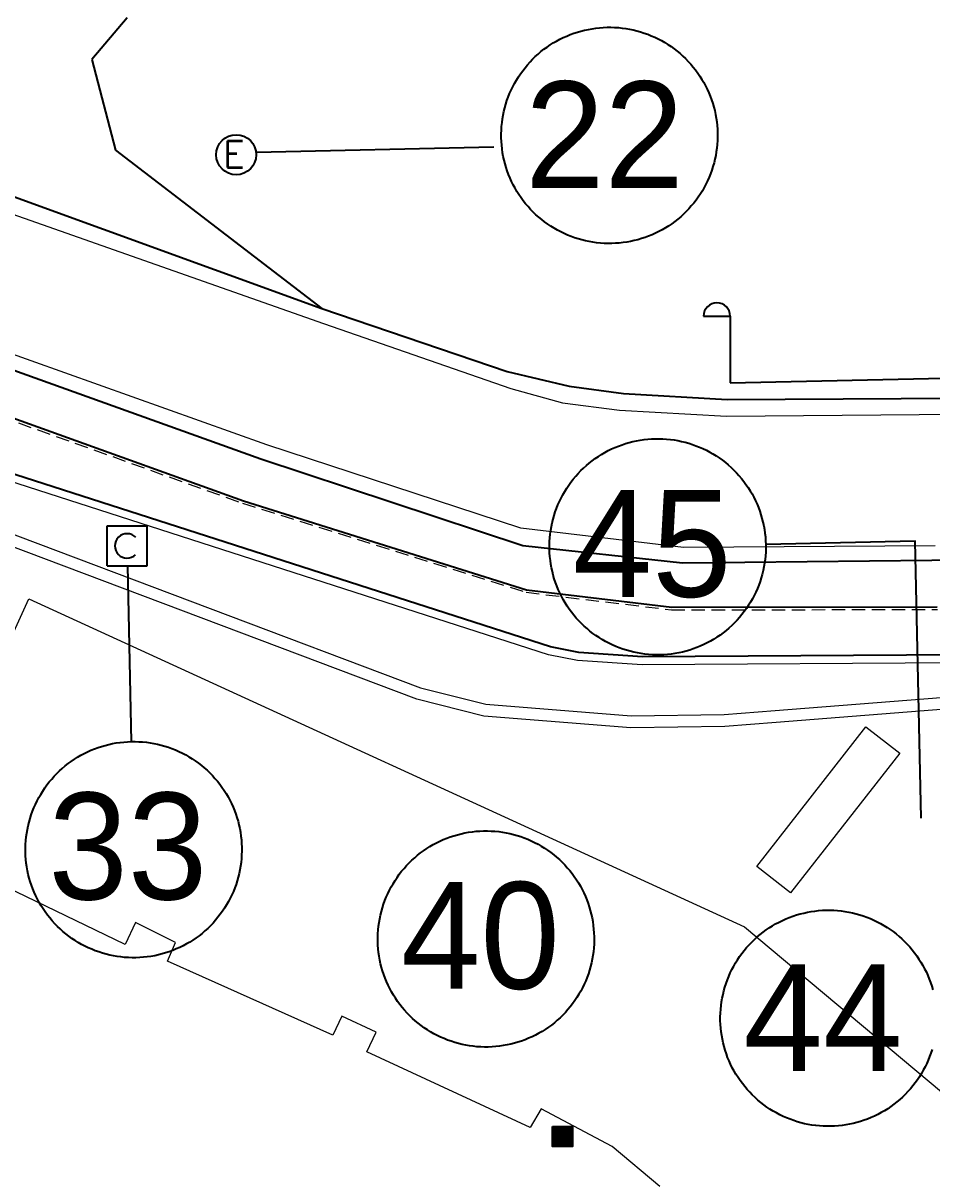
# Model space of a CAD drawing. Extents: x 296690 to 298491, y 586647 to 587790.
# Drawn here: x 296900.72 to 296934.75, y 587669.46 to 587712.84 of the extents above; entities that cross this region are included whole.
import ezdxf
from ezdxf.enums import TextEntityAlignment as Align

# ---------------------------------------------------------------- set-up
doc = ezdxf.new("R2010")
doc.units = 0
doc.header["$MEASUREMENT"] = 0
doc.linetypes.add('DASHED', pattern=[0.75, 0.5, -0.25])
for name, color, linetype in [('_0넘버링', 7, 'Continuous'), ('가로등', 7, 'Continuous'), ('도로_보도블럭', 202, 'Continuous'), ('도로_아스콘', 1, 'Continuous'), ('옹벽_상단', 2, 'ONGBYUCK'), ('전력주', 2, 'Continuous'), ('지형_상단', 7, 'SUNGJEULTO'), ('집수맨홀', 144, 'Continuous'), ('통신맨홀', 3, 'Continuous')]:
    doc.layers.add(name, color=color, linetype=linetype)
for name, color, linetype, lineweight in [('건물', 7, 'Continuous', 20), ('스틸그레이팅', 140, 'Continuous', 18), ('옹벽_하단', 2, 'Continuous', 18), ('환기구', 11, 'Continuous', 18), ('휀스', 3, 'FENCELINE1', 18)]:
    doc.layers.add(name, color=color, linetype=linetype, lineweight=lineweight)
doc.styles.add('GHS', font='simplex.shx', dxfattribs={"bigfont": 'ngsw.shx'})
doc.styles.add('JKS_FONT', font='', dxfattribs={"height": 1.5})
doc.styles.add('sks-ghs', font='romans.shx', dxfattribs={"bigfont": 'ghs.shx'})
doc.styles.get('JKS_FONT').set_extended_font_data('Expo M')
doc.linetypes.add('FENCELINE1', pattern='A,0.25,-0.1,[133,ltypeshp.shx,S=0.1,R=0,X=-0.1,Y=0],-0.1,1', length=1.45)
doc.linetypes.add('ONGBYUCK', pattern='A,1,0,[")",sks-ghs,S=0.5,R=90,X=0.5,Y=0],2', length=3)
doc.linetypes.add('SUNGJEULTO', pattern='A,0.25,["|",sks-ghs,S=0.3,R=0,X=0.5,Y=0.1],0.55,["|",sks-ghs,S=0.15,R=0,X=0.5,Y=0.05],0.25', length=1.05)

# ---------------------------------------------------------------- blocks, each defined once
blk = doc.blocks.new('통신맨홀')
at = {"layer": '통신맨홀', "linetype": 'Continuous'}
for points in [[(-0.75, 0.75), (0.75, 0.75)], [(-0.75, -0.75), (-0.75, 0.75)], [(0.75, -0.75), (0.75, 0.75)], [(-0.75, -0.75), (0.75, -0.75)]]:
    blk.add_lwpolyline(points, dxfattribs=at)
blk.add_arc((0, 0), 0.458, 45, 314, dxfattribs=at)
blk = doc.blocks.new('집수맨홀')
at = {"layer": '집수맨홀'}
blk.add_lwpolyline([(-0.368, 0.371), (0.382, 0.371), (0.382, -0.379), (-0.368, -0.379)], close=True, dxfattribs=at)
at = {"layer": '집수맨홀', "color": 251}
for points in [[(-0.368, 0.296), (0.382, 0.296)], [(-0.368, 0.221), (0.382, 0.221)], [(-0.368, 0.146), (0.382, 0.146)], [(-0.368, 0.071), (0.382, 0.071)], [(-0.368, -0.004), (0.382, -0.004)], [(-0.368, -0.079), (0.382, -0.079)], [(-0.368, -0.154), (0.382, -0.154)], [(-0.368, -0.229), (0.382, -0.229)], [(-0.368, -0.304), (0.382, -0.304)]]:
    blk.add_lwpolyline(points, dxfattribs=at)
blk = doc.blocks.new('전력주')
at = {"layer": '전력주'}
blk.add_circle((0, 0), 0.75, dxfattribs=at)
at = {"layer": '전력주', "style": 'GHS'}
blk.add_text('E', height=1, rotation=359.9995, dxfattribs=at).set_placement((-0.496, -0.477))
blk = doc.blocks.new('가로등')
at = {"layer": '가로등'}
for points in [[(-1, 2.5), (0, 2.5)], [(0, 2.5), (0, 0)]]:
    blk.add_lwpolyline(points, dxfattribs=at)
blk.add_arc((-0.5, 2.5), 0.5, 0, 180, dxfattribs=at)

msp = doc.modelspace()

# ---------------------------------------------------------------- linework, layer by layer
at = {"layer": '_0넘버링', "linetype": 'Continuous'}
for p, q in [((296909.444, 587708.005), (296918.35, 587708.196)), ((296927.201, 587699.357), (296936.588, 587699.558)), ((296904.633, 587692.499), (296904.774, 587685.917))]:
    msp.add_line(p, q, dxfattribs=at)
for points in [[(296918.627, 587708.544), (296918.626, 587708.685), (296918.63, 587708.827), (296918.64, 587708.968), (296918.654, 587709.108), (296918.673, 587709.248), (296918.697, 587709.388), (296918.726, 587709.526), (296918.76, 587709.663), (296918.798, 587709.799), (296918.841, 587709.934), (296918.889, 587710.067), (296918.941, 587710.198), (296918.998, 587710.328), (296919.06, 587710.455), (296919.126, 587710.58), (296919.196, 587710.703), (296919.27, 587710.823), (296919.349, 587710.941), (296919.432, 587711.055), (296919.518, 587711.167), (296919.609, 587711.276), (296919.703, 587711.381), (296919.801, 587711.483), (296919.902, 587711.582), (296920.007, 587711.677), (296920.114, 587711.768), (296920.226, 587711.856), (296920.34, 587711.939), (296920.456, 587712.019), (296920.576, 587712.094), (296920.698, 587712.165), (296920.823, 587712.232), (296920.95, 587712.295), (296921.078, 587712.353), (296921.209, 587712.406), (296921.342, 587712.455), (296921.476, 587712.499), (296921.612, 587712.539), (296921.749, 587712.573), (296921.887, 587712.603), (296922.026, 587712.628), (296922.166, 587712.649), (296922.307, 587712.664), (296922.448, 587712.674), (296922.589, 587712.68), (296922.73, 587712.68), (296922.872, 587712.676), (296923.013, 587712.667), (296923.153, 587712.653), (296923.293, 587712.633), (296923.433, 587712.609), (296923.571, 587712.581), (296923.708, 587712.547), (296923.845, 587712.509), (296923.979, 587712.465), (296924.112, 587712.418), (296924.243, 587712.365), (296924.373, 587712.308), (296924.5, 587712.247), (296924.625, 587712.181), (296924.748, 587712.111), (296924.868, 587712.036), (296924.986, 587711.958), (296925.1, 587711.875), (296925.212, 587711.788), (296925.321, 587711.698), (296925.426, 587711.604), (296925.528, 587711.506), (296925.627, 587711.405), (296925.722, 587711.3), (296925.813, 587711.192), (296925.901, 587711.081), (296925.984, 587710.967), (296926.064, 587710.85), (296926.139, 587710.73), (296926.21, 587710.608), (296926.277, 587710.484), (296926.34, 587710.357), (296926.398, 587710.228), (296926.451, 587710.097), (296926.5, 587709.965), (296926.544, 587709.83), (296926.584, 587709.694), (296926.619, 587709.557), (296926.648, 587709.419), (296926.674, 587709.28), (296926.694, 587709.14), (296926.709, 587709), (296926.72, 587708.859), (296926.725, 587708.717), (296926.726, 587708.576), (296926.721, 587708.435), (296926.712, 587708.294), (296926.698, 587708.153), (296926.679, 587708.013), (296926.655, 587707.874), (296926.626, 587707.735), (296926.592, 587707.598), (296926.554, 587707.462), (296926.511, 587707.327), (296926.463, 587707.194), (296926.41, 587707.063), (296926.353, 587706.934), (296926.292, 587706.806), (296926.226, 587706.681), (296926.156, 587706.559), (296926.081, 587706.438), (296926.003, 587706.321), (296925.92, 587706.206), (296925.834, 587706.094), (296925.743, 587705.986), (296925.649, 587705.88), (296925.551, 587705.778), (296925.45, 587705.68), (296925.345, 587705.585), (296925.237, 587705.493), (296925.126, 587705.406), (296925.012, 587705.322), (296924.895, 587705.243), (296924.776, 587705.167), (296924.653, 587705.096), (296924.529, 587705.029), (296924.402, 587704.967), (296924.273, 587704.909), (296924.142, 587704.855), (296924.01, 587704.806), (296923.875, 587704.762), (296923.74, 587704.723), (296923.603, 587704.688), (296923.464, 587704.658), (296923.325, 587704.633), (296923.185, 587704.613), (296923.045, 587704.597), (296922.904, 587704.587), (296922.763, 587704.581), (296922.621, 587704.581), (296922.48, 587704.585), (296922.339, 587704.595), (296922.198, 587704.609), (296922.058, 587704.628), (296921.919, 587704.652), (296921.78, 587704.681), (296921.643, 587704.714), (296921.507, 587704.753), (296921.372, 587704.796), (296921.239, 587704.844), (296921.108, 587704.896), (296920.979, 587704.953), (296920.851, 587705.015), (296920.726, 587705.081), (296920.604, 587705.151), (296920.484, 587705.225), (296920.366, 587705.304), (296920.251, 587705.386), (296920.14, 587705.473), (296920.031, 587705.563), (296919.925, 587705.658), (296919.823, 587705.755), (296919.725, 587705.857), (296919.63, 587705.961), (296919.538, 587706.069), (296919.451, 587706.18), (296919.367, 587706.294), (296919.288, 587706.411), (296919.213, 587706.531), (296919.141, 587706.653), (296919.074, 587706.778), (296919.012, 587706.904), (296918.954, 587707.033), (296918.9, 587707.164), (296918.852, 587707.297), (296918.807, 587707.431), (296918.768, 587707.567), (296918.733, 587707.704), (296918.703, 587707.842), (296918.678, 587707.981), (296918.658, 587708.121), (296918.643, 587708.262), (296918.632, 587708.403), (296918.627, 587708.544)], [(296920.432, 587693.129), (296920.432, 587693.271), (296920.436, 587693.412), (296920.445, 587693.553), (296920.46, 587693.694), (296920.479, 587693.834), (296920.503, 587693.973), (296920.532, 587694.112), (296920.565, 587694.249), (296920.604, 587694.385), (296920.647, 587694.52), (296920.695, 587694.653), (296920.747, 587694.784), (296920.804, 587694.913), (296920.866, 587695.041), (296920.931, 587695.166), (296921.002, 587695.288), (296921.076, 587695.408), (296921.155, 587695.526), (296921.237, 587695.641), (296921.324, 587695.752), (296921.414, 587695.861), (296921.508, 587695.967), (296921.606, 587696.069), (296921.708, 587696.167), (296921.812, 587696.262), (296921.92, 587696.354), (296922.031, 587696.441), (296922.145, 587696.525), (296922.262, 587696.604), (296922.382, 587696.679), (296922.504, 587696.751), (296922.628, 587696.818), (296922.755, 587696.88), (296922.884, 587696.938), (296923.015, 587696.992), (296923.148, 587697.04), (296923.282, 587697.085), (296923.418, 587697.124), (296923.555, 587697.159), (296923.693, 587697.189), (296923.832, 587697.214), (296923.972, 587697.234), (296924.112, 587697.249), (296924.253, 587697.26), (296924.395, 587697.265), (296924.536, 587697.266), (296924.677, 587697.262), (296924.818, 587697.252), (296924.959, 587697.238), (296925.099, 587697.219), (296925.239, 587697.195), (296925.377, 587697.166), (296925.514, 587697.132), (296925.65, 587697.094), (296925.785, 587697.051), (296925.918, 587697.003), (296926.049, 587696.951), (296926.179, 587696.894), (296926.306, 587696.832), (296926.431, 587696.766), (296926.554, 587696.696), (296926.674, 587696.622), (296926.791, 587696.543), (296926.906, 587696.46), (296927.018, 587696.374), (296927.126, 587696.283), (296927.232, 587696.189), (296927.334, 587696.091), (296927.433, 587695.99), (296927.528, 587695.885), (296927.619, 587695.778), (296927.706, 587695.666), (296927.79, 587695.552), (296927.869, 587695.436), (296927.945, 587695.316), (296928.016, 587695.194), (296928.083, 587695.069), (296928.145, 587694.942), (296928.203, 587694.814), (296928.257, 587694.683), (296928.306, 587694.55), (296928.35, 587694.416), (296928.389, 587694.28), (296928.424, 587694.143), (296928.454, 587694.005), (296928.479, 587693.866), (296928.5, 587693.726), (296928.515, 587693.585), (296928.525, 587693.444), (296928.531, 587693.303), (296928.531, 587693.162), (296928.527, 587693.02), (296928.518, 587692.879), (296928.503, 587692.739), (296928.484, 587692.599), (296928.46, 587692.459), (296928.431, 587692.321), (296928.398, 587692.183), (296928.359, 587692.047), (296928.316, 587691.913), (296928.268, 587691.78), (296928.216, 587691.649), (296928.159, 587691.519), (296928.098, 587691.392), (296928.032, 587691.267), (296927.961, 587691.144), (296927.887, 587691.024), (296927.808, 587690.906), (296927.726, 587690.792), (296927.639, 587690.68), (296927.549, 587690.571), (296927.455, 587690.466), (296927.357, 587690.364), (296927.256, 587690.265), (296927.151, 587690.17), (296927.043, 587690.079), (296926.932, 587689.991), (296926.818, 587689.908), (296926.701, 587689.828), (296926.581, 587689.753), (296926.459, 587689.682), (296926.335, 587689.615), (296926.208, 587689.552), (296926.079, 587689.494), (296925.948, 587689.441), (296925.815, 587689.392), (296925.681, 587689.348), (296925.545, 587689.308), (296925.408, 587689.273), (296925.27, 587689.244), (296925.131, 587689.218), (296924.991, 587689.198), (296924.851, 587689.183), (296924.71, 587689.172), (296924.568, 587689.167), (296924.427, 587689.166), (296924.286, 587689.171), (296924.145, 587689.18), (296924.004, 587689.194), (296923.864, 587689.213), (296923.725, 587689.237), (296923.586, 587689.266), (296923.449, 587689.3), (296923.313, 587689.338), (296923.178, 587689.381), (296923.045, 587689.429), (296922.914, 587689.482), (296922.785, 587689.539), (296922.657, 587689.6), (296922.532, 587689.666), (296922.409, 587689.736), (296922.289, 587689.811), (296922.172, 587689.889), (296922.057, 587689.972), (296921.945, 587690.058), (296921.837, 587690.149), (296921.731, 587690.243), (296921.629, 587690.341), (296921.53, 587690.442), (296921.435, 587690.547), (296921.344, 587690.655), (296921.257, 587690.766), (296921.173, 587690.88), (296921.094, 587690.997), (296921.018, 587691.116), (296920.947, 587691.239), (296920.88, 587691.363), (296920.818, 587691.49), (296920.76, 587691.619), (296920.706, 587691.75), (296920.657, 587691.882), (296920.613, 587692.017), (296920.574, 587692.152), (296920.539, 587692.289), (296920.509, 587692.428), (296920.484, 587692.567), (296920.464, 587692.707), (296920.448, 587692.847), (296920.438, 587692.988), (296920.432, 587693.129)], [(296934.351, 587683.047), (296934.129, 587693.423), (296928.531, 587693.303)], [(296900.811, 587681.781), (296900.811, 587681.923), (296900.815, 587682.064), (296900.825, 587682.205), (296900.839, 587682.346), (296900.858, 587682.486), (296900.882, 587682.625), (296900.911, 587682.763), (296900.944, 587682.901), (296900.983, 587683.037), (296901.026, 587683.171), (296901.074, 587683.304), (296901.126, 587683.436), (296901.183, 587683.565), (296901.245, 587683.692), (296901.31, 587683.817), (296901.381, 587683.94), (296901.455, 587684.06), (296901.534, 587684.178), (296901.616, 587684.293), (296901.703, 587684.404), (296901.793, 587684.513), (296901.888, 587684.618), (296901.985, 587684.721), (296902.087, 587684.819), (296902.191, 587684.914), (296902.299, 587685.005), (296902.41, 587685.093), (296902.524, 587685.176), (296902.641, 587685.256), (296902.761, 587685.331), (296902.883, 587685.403), (296903.008, 587685.469), (296903.134, 587685.532), (296903.263, 587685.59), (296903.394, 587685.643), (296903.527, 587685.692), (296903.661, 587685.737), (296903.797, 587685.776), (296903.934, 587685.811), (296904.072, 587685.841), (296904.211, 587685.866), (296904.351, 587685.886), (296904.492, 587685.901), (296904.633, 587685.912), (296904.774, 587685.917), (296904.915, 587685.918), (296905.056, 587685.913), (296905.198, 587685.904), (296905.338, 587685.89), (296905.478, 587685.871), (296905.618, 587685.847), (296905.756, 587685.818), (296905.893, 587685.784), (296906.029, 587685.746), (296906.164, 587685.703), (296906.297, 587685.655), (296906.428, 587685.603), (296906.558, 587685.546), (296906.685, 587685.484), (296906.81, 587685.418), (296906.933, 587685.348), (296907.053, 587685.274), (296907.17, 587685.195), (296907.285, 587685.112), (296907.397, 587685.026), (296907.506, 587684.935), (296907.611, 587684.841), (296907.713, 587684.743), (296907.812, 587684.642), (296907.907, 587684.537), (296907.998, 587684.429), (296908.086, 587684.318), (296908.169, 587684.204), (296908.249, 587684.087), (296908.324, 587683.968), (296908.395, 587683.846), (296908.462, 587683.721), (296908.524, 587683.594), (296908.582, 587683.465), (296908.636, 587683.335), (296908.685, 587683.202), (296908.729, 587683.068), (296908.769, 587682.932), (296908.803, 587682.795), (296908.833, 587682.657), (296908.858, 587682.518), (296908.879, 587682.378), (296908.894, 587682.237), (296908.904, 587682.096), (296908.91, 587681.955), (296908.91, 587681.814), (296908.906, 587681.672), (296908.897, 587681.531), (296908.883, 587681.39), (296908.863, 587681.25), (296908.839, 587681.111), (296908.811, 587680.973), (296908.777, 587680.835), (296908.739, 587680.699), (296908.695, 587680.565), (296908.648, 587680.432), (296908.595, 587680.3), (296908.538, 587680.171), (296908.477, 587680.044), (296908.411, 587679.919), (296908.341, 587679.796), (296908.266, 587679.676), (296908.188, 587679.558), (296908.105, 587679.444), (296908.018, 587679.332), (296907.928, 587679.223), (296907.834, 587679.118), (296907.736, 587679.016), (296907.635, 587678.917), (296907.53, 587678.822), (296907.422, 587678.731), (296907.311, 587678.643), (296907.197, 587678.56), (296907.08, 587678.48), (296906.96, 587678.405), (296906.838, 587678.334), (296906.714, 587678.267), (296906.587, 587678.204), (296906.458, 587678.146), (296906.327, 587678.093), (296906.194, 587678.044), (296906.06, 587678), (296905.924, 587677.96), (296905.787, 587677.925), (296905.649, 587677.895), (296905.51, 587677.87), (296905.37, 587677.85), (296905.23, 587677.835), (296905.089, 587677.824), (296904.947, 587677.819), (296904.806, 587677.818), (296904.665, 587677.823), (296904.524, 587677.832), (296904.383, 587677.846), (296904.243, 587677.865), (296904.104, 587677.889), (296903.965, 587677.918), (296903.828, 587677.952), (296903.692, 587677.99), (296903.557, 587678.033), (296903.424, 587678.081), (296903.293, 587678.134), (296903.164, 587678.191), (296903.036, 587678.252), (296902.911, 587678.318), (296902.788, 587678.388), (296902.668, 587678.463), (296902.551, 587678.541), (296902.436, 587678.624), (296902.324, 587678.71), (296902.216, 587678.801), (296902.11, 587678.895), (296902.008, 587678.993), (296901.91, 587679.094), (296901.815, 587679.199), (296901.723, 587679.307), (296901.636, 587679.418), (296901.552, 587679.532), (296901.473, 587679.649), (296901.397, 587679.768), (296901.326, 587679.89), (296901.259, 587680.015), (296901.197, 587680.142), (296901.139, 587680.271), (296901.085, 587680.402), (296901.036, 587680.534), (296900.992, 587680.668), (296900.953, 587680.804), (296900.918, 587680.941), (296900.888, 587681.079), (296900.863, 587681.219), (296900.843, 587681.358), (296900.827, 587681.499), (296900.817, 587681.64), (296900.811, 587681.781)], [(296914.004, 587678.433), (296914.003, 587678.575), (296914.008, 587678.716), (296914.017, 587678.857), (296914.031, 587678.998), (296914.05, 587679.138), (296914.074, 587679.277), (296914.103, 587679.416), (296914.137, 587679.553), (296914.175, 587679.689), (296914.218, 587679.824), (296914.266, 587679.957), (296914.319, 587680.088), (296914.376, 587680.217), (296914.437, 587680.345), (296914.503, 587680.47), (296914.573, 587680.592), (296914.648, 587680.713), (296914.726, 587680.83), (296914.809, 587680.945), (296914.895, 587681.057), (296914.986, 587681.165), (296915.08, 587681.271), (296915.178, 587681.373), (296915.279, 587681.471), (296915.384, 587681.566), (296915.492, 587681.658), (296915.603, 587681.745), (296915.717, 587681.829), (296915.834, 587681.908), (296915.953, 587681.984), (296916.075, 587682.055), (296916.2, 587682.122), (296916.327, 587682.184), (296916.456, 587682.242), (296916.587, 587682.296), (296916.719, 587682.344), (296916.854, 587682.389), (296916.989, 587682.428), (296917.126, 587682.463), (296917.264, 587682.493), (296917.404, 587682.518), (296917.544, 587682.538), (296917.684, 587682.554), (296917.825, 587682.564), (296917.966, 587682.569), (296918.108, 587682.57), (296918.249, 587682.566), (296918.39, 587682.556), (296918.531, 587682.542), (296918.671, 587682.523), (296918.81, 587682.499), (296918.948, 587682.47), (296919.086, 587682.437), (296919.222, 587682.398), (296919.356, 587682.355), (296919.489, 587682.307), (296919.621, 587682.255), (296919.75, 587682.198), (296919.877, 587682.136), (296920.003, 587682.07), (296920.125, 587682), (296920.245, 587681.926), (296920.363, 587681.847), (296920.478, 587681.765), (296920.589, 587681.678), (296920.698, 587681.587), (296920.803, 587681.493), (296920.906, 587681.396), (296921.004, 587681.294), (296921.099, 587681.19), (296921.19, 587681.082), (296921.278, 587680.971), (296921.362, 587680.857), (296921.441, 587680.74), (296921.516, 587680.62), (296921.588, 587680.498), (296921.654, 587680.373), (296921.717, 587680.247), (296921.775, 587680.118), (296921.828, 587679.987), (296921.877, 587679.854), (296921.922, 587679.72), (296921.961, 587679.584), (296921.996, 587679.447), (296922.026, 587679.309), (296922.051, 587679.17), (296922.071, 587679.03), (296922.086, 587678.889), (296922.097, 587678.748), (296922.102, 587678.607), (296922.103, 587678.466), (296922.099, 587678.324), (296922.089, 587678.183), (296922.075, 587678.043), (296922.056, 587677.903), (296922.032, 587677.763), (296922.003, 587677.625), (296921.969, 587677.488), (296921.931, 587677.352), (296921.888, 587677.217), (296921.84, 587677.084), (296921.788, 587676.953), (296921.731, 587676.823), (296921.669, 587676.696), (296921.603, 587676.571), (296921.533, 587676.448), (296921.459, 587676.328), (296921.38, 587676.21), (296921.297, 587676.096), (296921.211, 587675.984), (296921.12, 587675.875), (296921.026, 587675.77), (296920.928, 587675.668), (296920.827, 587675.569), (296920.722, 587675.474), (296920.614, 587675.383), (296920.503, 587675.295), (296920.389, 587675.212), (296920.272, 587675.132), (296920.153, 587675.057), (296920.031, 587674.986), (296919.906, 587674.919), (296919.779, 587674.856), (296919.65, 587674.798), (296919.52, 587674.745), (296919.387, 587674.696), (296919.253, 587674.652), (296919.117, 587674.612), (296918.98, 587674.578), (296918.842, 587674.548), (296918.703, 587674.523), (296918.563, 587674.502), (296918.422, 587674.487), (296918.281, 587674.477), (296918.14, 587674.471), (296917.999, 587674.47), (296917.857, 587674.475), (296917.716, 587674.484), (296917.576, 587674.498), (296917.435, 587674.517), (296917.296, 587674.541), (296917.158, 587674.57), (296917.02, 587674.604), (296916.884, 587674.642), (296916.75, 587674.686), (296916.617, 587674.733), (296916.485, 587674.786), (296916.356, 587674.843), (296916.229, 587674.904), (296916.104, 587674.97), (296915.981, 587675.04), (296915.861, 587675.115), (296915.743, 587675.193), (296915.629, 587675.276), (296915.517, 587675.363), (296915.408, 587675.453), (296915.303, 587675.547), (296915.201, 587675.645), (296915.102, 587675.746), (296915.007, 587675.851), (296914.916, 587675.959), (296914.828, 587676.07), (296914.745, 587676.184), (296914.665, 587676.301), (296914.59, 587676.42), (296914.519, 587676.543), (296914.452, 587676.667), (296914.389, 587676.794), (296914.331, 587676.923), (296914.278, 587677.054), (296914.229, 587677.186), (296914.185, 587677.321), (296914.145, 587677.456), (296914.11, 587677.593), (296914.08, 587677.732), (296914.055, 587677.871), (296914.035, 587678.011), (296914.02, 587678.151), (296914.009, 587678.292), (296914.004, 587678.433)], [(296926.829, 587675.463), (296926.829, 587675.605), (296926.833, 587675.746), (296926.843, 587675.887), (296926.857, 587676.028), (296926.876, 587676.168), (296926.9, 587676.307), (296926.929, 587676.446), (296926.962, 587676.583), (296927.001, 587676.719), (296927.044, 587676.854), (296927.092, 587676.987), (296927.144, 587677.118), (296927.201, 587677.247), (296927.263, 587677.375), (296927.329, 587677.5), (296927.399, 587677.622), (296927.473, 587677.743), (296927.552, 587677.86), (296927.634, 587677.975), (296927.721, 587678.087), (296927.811, 587678.195), (296927.906, 587678.301), (296928.003, 587678.403), (296928.105, 587678.501), (296928.209, 587678.596), (296928.317, 587678.688), (296928.428, 587678.775), (296928.542, 587678.859), (296928.659, 587678.938), (296928.779, 587679.014), (296928.901, 587679.085), (296929.026, 587679.152), (296929.152, 587679.214), (296929.281, 587679.272), (296929.412, 587679.326), (296929.545, 587679.375), (296929.679, 587679.419), (296929.815, 587679.458), (296929.952, 587679.493), (296930.09, 587679.523), (296930.229, 587679.548), (296930.369, 587679.568), (296930.51, 587679.584), (296930.651, 587679.594), (296930.792, 587679.6), (296930.933, 587679.6), (296931.075, 587679.596), (296931.216, 587679.586), (296931.356, 587679.572), (296931.496, 587679.553), (296931.636, 587679.529), (296931.774, 587679.5), (296931.911, 587679.467), (296932.047, 587679.428), (296932.182, 587679.385), (296932.315, 587679.337), (296932.446, 587679.285), (296932.576, 587679.228), (296932.703, 587679.166), (296932.828, 587679.1), (296932.951, 587679.03), (296933.071, 587678.956), (296933.189, 587678.877), (296933.303, 587678.795), (296933.415, 587678.708), (296933.524, 587678.618), (296933.629, 587678.523), (296933.731, 587678.426), (296933.83, 587678.324), (296933.925, 587678.22), (296934.016, 587678.112), (296934.104, 587678.001), (296934.187, 587677.887), (296934.267, 587677.77), (296934.342, 587677.65), (296934.413, 587677.528), (296934.48, 587677.403), (296934.543, 587677.277), (296934.601, 587677.148), (296934.654, 587677.017), (296934.703, 587676.884), (296934.747, 587676.75), (296934.787, 587676.614)], [(296934.757, 587674.382), (296934.713, 587674.247), (296934.666, 587674.114), (296934.613, 587673.983), (296934.556, 587673.853), (296934.495, 587673.726), (296934.429, 587673.601), (296934.359, 587673.478), (296934.284, 587673.358), (296934.206, 587673.24), (296934.123, 587673.126), (296934.036, 587673.014), (296933.946, 587672.905), (296933.852, 587672.8), (296933.754, 587672.698), (296933.653, 587672.599), (296933.548, 587672.504), (296933.44, 587672.413), (296933.329, 587672.325), (296933.215, 587672.242), (296933.098, 587672.162), (296932.978, 587672.087), (296932.856, 587672.016), (296932.732, 587671.949), (296932.605, 587671.886), (296932.476, 587671.828), (296932.345, 587671.775), (296932.213, 587671.726), (296932.078, 587671.682), (296931.943, 587671.642), (296931.805, 587671.608), (296931.667, 587671.578), (296931.528, 587671.553), (296931.388, 587671.532), (296931.248, 587671.517), (296931.107, 587671.507), (296930.965, 587671.501), (296930.824, 587671.501), (296930.683, 587671.505), (296930.542, 587671.514), (296930.401, 587671.528), (296930.261, 587671.548), (296930.122, 587671.572), (296929.983, 587671.6), (296929.846, 587671.634), (296929.71, 587671.672), (296929.575, 587671.716), (296929.442, 587671.763), (296929.311, 587671.816), (296929.182, 587671.873), (296929.054, 587671.934), (296928.929, 587672), (296928.807, 587672.07), (296928.686, 587672.145), (296928.569, 587672.223), (296928.454, 587672.306), (296928.342, 587672.393), (296928.234, 587672.483), (296928.128, 587672.577), (296928.026, 587672.675), (296927.928, 587672.776), (296927.833, 587672.881), (296927.741, 587672.989), (296927.654, 587673.1), (296927.57, 587673.214), (296927.491, 587673.331), (296927.415, 587673.451), (296927.344, 587673.573), (296927.277, 587673.697), (296927.215, 587673.824), (296927.157, 587673.953), (296927.103, 587674.084), (296927.054, 587674.216), (296927.01, 587674.351), (296926.971, 587674.486), (296926.936, 587674.624), (296926.906, 587674.762), (296926.881, 587674.901), (296926.861, 587675.041), (296926.845, 587675.181), (296926.835, 587675.322), (296926.829, 587675.463)]]:
    msp.add_lwpolyline(points, dxfattribs=at)
at = {"layer": '건물'}
for points in [[(296897.029, 587682.695), (296900.934, 587691.267)], [(296900.934, 587691.267), (296927.733, 587678.97), (296951.858, 587658.754)], [(296924.558, 587669.246), (296922.778, 587670.746), (296920.126, 587672.161), (296919.707, 587671.458), (296913.594, 587674.292), (296913.948, 587675.034), (296912.659, 587675.629), (296912.323, 587674.919), (296906.131, 587677.692), (296906.43, 587678.394), (296904.927, 587679.142), (296904.546, 587678.314), (296897.866, 587681.536)]]:
    msp.add_lwpolyline(points, dxfattribs=at)
at = {"layer": '도로_보도블럭'}
for p, q in [((296892.118, 587700.991), (296908.969, 587694.943)), ((296908.969, 587694.943), (296919.575, 587691.609)), ((296919.575, 587691.609), (296925.01, 587690.952)), ((296925.01, 587690.952), (296934.954, 587690.966))]:
    msp.add_line(p, q, dxfattribs=at)
at = {"layer": '도로_아스콘'}
for p, q in [((296899.033, 587706.819), (296911.909, 587702.149)), ((296893.01, 587702.48), (296909.626, 587696.512)), ((296911.909, 587702.149), (296918.85, 587699.783)), ((296918.85, 587699.783), (296921.163, 587699.233)), ((296921.163, 587699.233), (296923.204, 587698.963)), ((296923.204, 587698.963), (296927.085, 587698.738)), ((296927.085, 587698.738), (296943.01, 587698.825)), ((296909.626, 587696.512), (296919.439, 587693.267)), ((296919.439, 587693.267), (296925.41, 587692.614)), ((296925.41, 587692.614), (296934.747, 587692.719)), ((296934.747, 587692.719), (296949.105, 587692.838))]:
    msp.add_line(p, q, dxfattribs=at)
at = {"layer": '스틸그레이팅'}
for p, q in [((296900.083, 587705.764), (296911.969, 587701.579)), ((296909.845, 587697.034), (296893.071, 587703.014)), ((296911.969, 587701.579), (296918.981, 587699.147)), ((296918.981, 587699.147), (296920.924, 587698.607)), ((296920.924, 587698.607), (296923.049, 587698.341)), ((296923.049, 587698.341), (296927.06, 587698.106)), ((296927.06, 587698.106), (296943.078, 587698.254)), ((296919.363, 587693.91), (296909.845, 587697.034)), ((296899.839, 587693.882), (296915.603, 587687.936)), ((296925.444, 587693.188), (296919.363, 587693.91)), ((296915.469, 587687.505), (296900.071, 587693.314)), ((296934.87, 587693.252), (296925.444, 587693.188)), ((296928.882, 587687.077), (296944.896, 587688.351)), ((296915.603, 587687.936), (296918.047, 587687.32)), ((296944.897, 587687.899), (296928.918, 587686.628)), ((296917.974, 587686.874), (296915.469, 587687.505)), ((296918.047, 587687.32), (296923.487, 587686.877)), ((296923.472, 587686.427), (296917.974, 587686.874)), ((296923.487, 587686.877), (296926.971, 587686.928)), ((296926.971, 587686.928), (296928.882, 587687.077)), ((296926.992, 587686.478), (296923.472, 587686.427)), ((296928.918, 587686.628), (296926.992, 587686.478))]:
    msp.add_line(p, q, dxfattribs=at)
at = {"layer": '옹벽_상단'}
for p, q in [((296920.475, 587689.464), (296899.23, 587696.306)), ((296921.526, 587689.258), (296920.475, 587689.463)), ((296923.91, 587689.091), (296921.526, 587689.258)), ((296944.466, 587689.215), (296923.91, 587689.091))]:
    msp.add_line(p, q, dxfattribs=at)
at = {"layer": '옹벽_하단'}
for p, q in [((296920.4, 587689.173), (296899.132, 587696.023)), ((296921.486, 587688.96), (296920.4, 587689.173)), ((296923.9, 587688.791), (296921.486, 587688.96)), ((296944.467, 587688.915), (296923.9, 587688.791))]:
    msp.add_line(p, q, dxfattribs=at)
at = {"layer": '지형_상단'}
for p, q in [((296904.624, 587713.034), (296903.293, 587711.47)), ((296903.293, 587711.47), (296904.184, 587708.082)), ((296904.184, 587708.082), (296911.909, 587702.149))]:
    msp.add_line(p, q, dxfattribs=at)
at = {"layer": '환기구'}
msp.add_lwpolyline([(296928.19, 587681.234), (296932.281, 587686.472), (296933.544, 587685.485), (296929.453, 587680.247), (296928.19, 587681.234)], dxfattribs=at)
at = {"layer": '휀스', "linetype": 'DASHED'}
for p, q in [((296892.076, 587700.9), (296908.938, 587694.849)), ((296908.938, 587694.849), (296919.554, 587691.511)), ((296919.554, 587691.511), (296925.004, 587690.852)), ((296925.004, 587690.852), (296934.955, 587690.866))]:
    msp.add_line(p, q, dxfattribs=at)

# ---------------------------------------------------------------- block references
at = {"layer": '가로등'}
msp.add_blockref('가로등', (296927.201, 587699.357), dxfattribs=at)
at = {"layer": '전력주'}
msp.add_blockref('전력주', (296908.701, 587707.906), dxfattribs=at)
at = {"layer": '집수맨홀'}
msp.add_blockref('집수맨홀', (296920.917, 587671.129), dxfattribs=at)
at = {"layer": '통신맨홀'}
msp.add_blockref('통신맨홀', (296904.617, 587693.249), dxfattribs=at)

# ---------------------------------------------------------------- texts
at = {"layer": '_0넘버링', "style": 'JKS_FONT'}
for s, p in [('22', (296922.49, 587708.654)), ('45', (296924.275, 587693.34)), ('33', (296904.644, 587682.002)), ('40', (296917.847, 587678.654)), ('44', (296930.672, 587675.574))]:
    msp.add_text(s, height=4, dxfattribs=at).set_placement(p, align=Align.MIDDLE_CENTER)

doc.saveas('drawing.dxf')
